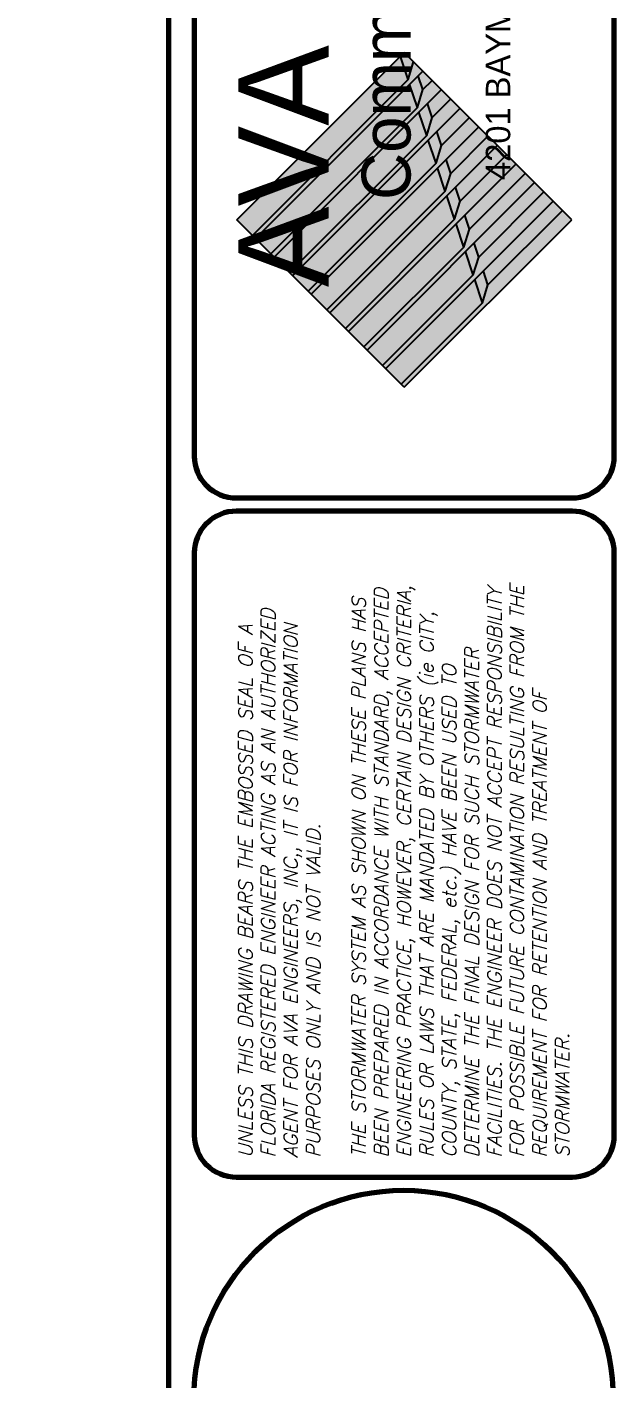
# Paper-space layout 'ESC' of a CAD drawing. Header units: feet, sheet in inches. Extents: x -1.2 to 33.8, y 0.1 to 22.9.
# Drawn here: x 31.01 to 33.78, y 10.28 to 16.66 of the extents above; entities that cross this region are included whole.
import ezdxf
from ezdxf.enums import TextEntityAlignment as Align

# ---------------------------------------------------------------- set-up
doc = ezdxf.new("R2010")
doc.units = ezdxf.units.FT
doc.header["$MEASUREMENT"] = 0
doc.layers.add('Border', color=118, linetype='Continuous', lineweight=70)
doc.layers.add('TBLK', color=7, linetype='Continuous')
doc.styles.add('AVA LOGO', font='')
doc.styles.add('L30', font='simplex.shx', dxfattribs={"oblique": 15, "height": 6})
doc.styles.get('AVA LOGO').set_extended_font_data('Agency FB')

# ---------------------------------------------------------------- blocks, each defined once
blk = doc.blocks.new('A$Ca8f96253')
h = blk.add_hatch(color=9)
h.paths.add_polyline_path([(34.2851, 3.8691), (34.3109, 3.9534), (34.289, 4.0192), (34.2485, 3.9788)])
h.paths.add_polyline_path([(34.2451, 4.1509), (34.2046, 4.1105), (34.2412, 4.0007), (34.267, 4.0851)])
h.paths.add_polyline_path([(34.2012, 4.2826), (34.1608, 4.2421), (34.1973, 4.1324), (34.2231, 4.2168)])
h.paths.add_polyline_path([(34.1793, 4.3484), (34.1573, 4.4143), (34.1169, 4.3738), (34.1534, 4.2641)])
h.paths.add_polyline_path([(34.1134, 4.5459), (34.073, 4.5055), (34.1095, 4.3958), (34.1354, 4.4801)])
h.paths.add_polyline_path([(34.0657, 4.5274), (34.0915, 4.6118), (34.0695, 4.6776), (34.0291, 4.6372)])
h.paths.add_polyline_path([(34.0256, 4.8093), (33.9852, 4.7689), (34.0218, 4.6591), (34.0476, 4.7435)])
h.paths.add_polyline_path([(34.0037, 4.8751), (33.9817, 4.941), (33.9413, 4.9005), (33.9779, 4.7908)])
h.paths.add_polyline_path([(33.9598, 5.0068), (33.9159, 5.0507), (33.8974, 5.0322), (33.934, 4.9225)])
h = blk.add_hatch(color=8)
h.paths.add_polyline_path([(34.6621, 4.3045), (34.6182, 4.3484), (34.289, 4.0192), (34.3109, 3.9534)])
h.paths.add_polyline_path([(34.2451, 4.1509), (34.267, 4.0851), (34.5743, 4.3923), (34.5304, 4.4362)])
h.paths.add_polyline_path([(34.4865, 4.4801), (34.4426, 4.524), (34.2012, 4.2826), (34.2231, 4.2168)])
h.paths.add_polyline_path([(34.3987, 4.5679), (34.3548, 4.6118), (34.1573, 4.4143), (34.1793, 4.3484)])
h.paths.add_polyline_path([(34.3109, 4.6557), (34.267, 4.6996), (34.1134, 4.5459), (34.1354, 4.4801)])
h.paths.add_polyline_path([(34.2231, 4.7435), (34.1793, 4.7874), (34.0695, 4.6776), (34.0915, 4.6118)])
h.paths.add_polyline_path([(34.1354, 4.8312), (34.0915, 4.8751), (34.0256, 4.8093), (34.0476, 4.7435)])
h.paths.add_polyline_path([(34.0037, 4.9629), (33.9817, 4.941), (34.0037, 4.8751), (34.0476, 4.919)])
h.paths.add_polyline_path([(33.8281, 3.5584), (33.9013, 3.4852), (34.2851, 3.8691), (34.2485, 3.9788)])
h.paths.add_polyline_path([(33.7403, 3.6462), (33.8135, 3.573), (34.2412, 4.0007), (34.2046, 4.1105)])
h.paths.add_polyline_path([(34.1973, 4.1324), (34.1608, 4.2421), (33.6525, 3.7339), (33.7257, 3.6608)])
h.paths.add_polyline_path([(34.1534, 4.2641), (34.1169, 4.3738), (33.5648, 3.8217), (33.6379, 3.7486)])
h.paths.add_polyline_path([(34.1095, 4.3958), (34.073, 4.5055), (33.477, 3.9095), (33.5501, 3.8364)])
h.paths.add_polyline_path([(33.3892, 3.9973), (33.4623, 3.9241), (34.0657, 4.5274), (34.0291, 4.6372)])
h.paths.add_polyline_path([(33.3014, 4.0851), (33.3746, 4.0119), (34.0218, 4.6591), (33.9852, 4.7689)])
h.paths.add_polyline_path([(33.9779, 4.7908), (33.9413, 4.9005), (33.2136, 4.1729), (33.2868, 4.0997)])
h.paths.add_polyline_path([(33.1258, 4.2606), (33.199, 4.1875), (33.934, 4.9225), (33.8974, 5.0322)])
h = blk.add_hatch(color=255)
h.paths.add_polyline_path([(34.3109, 3.9534), (34.2851, 3.8691), (33.9013, 3.4852), (33.9159, 3.4706), (34.706, 4.2606), (34.6621, 4.3045)])
h.paths.add_polyline_path([(34.6182, 4.3484), (34.5743, 4.3923), (34.267, 4.0851), (34.2412, 4.0007), (33.8135, 3.573), (33.8281, 3.5584)])
h.paths.add_polyline_path([(34.1973, 4.1324), (33.7257, 3.6608), (33.7403, 3.6462), (34.5304, 4.4362), (34.4865, 4.4801), (34.2231, 4.2168)])
h.paths.add_polyline_path([(34.1793, 4.3484), (34.1534, 4.2641), (33.6379, 3.7486), (33.6525, 3.7339), (34.4426, 4.524), (34.3987, 4.5679)])
h.paths.add_polyline_path([(34.1095, 4.3958), (33.5501, 3.8364), (33.5648, 3.8217), (34.3548, 4.6118), (34.3109, 4.6557), (34.1354, 4.4801)])
h.paths.add_polyline_path([(34.0657, 4.5274), (33.4623, 3.9241), (33.477, 3.9095), (34.267, 4.6996), (34.2231, 4.7435), (34.0915, 4.6118)])
h.paths.add_polyline_path([(34.0476, 4.7435), (34.0218, 4.6591), (33.3746, 4.0119), (33.3892, 3.9973), (34.1793, 4.7874), (34.1354, 4.8312)])
h.paths.add_polyline_path([(34.0915, 4.8751), (34.0476, 4.919), (34.0037, 4.8751), (33.9779, 4.7908), (33.2868, 4.0997), (33.3014, 4.0851)])
h.paths.add_polyline_path([(33.934, 4.9225), (33.199, 4.1875), (33.2136, 4.1729), (34.0037, 4.9629), (33.9598, 5.0068)])
for p, q in [((33.1258, 4.2606), (33.9159, 5.0507)), ((34.706, 4.2606), (33.9159, 5.0507)), ((33.934, 4.9225), (33.8974, 5.0322)), ((33.2136, 4.1729), (34.0037, 4.9629)), ((34.0037, 4.8751), (33.9817, 4.941)), ((33.3014, 4.0851), (34.0915, 4.8751)), ((33.9779, 4.7908), (33.9413, 4.9005)), ((33.3892, 3.9973), (34.1793, 4.7874)), ((34.0476, 4.7435), (34.0256, 4.8093)), ((34.0218, 4.6591), (33.9852, 4.7689)), ((33.477, 3.9095), (34.267, 4.6996)), ((34.0915, 4.6118), (34.0695, 4.6776)), ((33.5648, 3.8217), (34.3548, 4.6118)), ((34.0657, 4.5274), (34.0291, 4.6372)), ((34.1354, 4.4801), (34.1134, 4.5459)), ((33.6525, 3.7339), (34.4426, 4.524)), ((34.1095, 4.3958), (34.073, 4.5055)), ((33.7403, 3.6462), (34.5304, 4.4362)), ((34.1793, 4.3484), (34.1573, 4.4143)), ((33.8281, 3.5584), (34.6182, 4.3484)), ((34.1534, 4.2641), (34.1169, 4.3738)), ((34.2231, 4.2168), (34.2012, 4.2826)), ((33.9159, 3.4706), (33.1258, 4.2606)), ((33.9159, 3.4706), (34.706, 4.2606)), ((34.1973, 4.1324), (34.1608, 4.2421)), ((34.267, 4.0851), (34.2451, 4.1509)), ((34.2412, 4.0007), (34.2046, 4.1105)), ((34.2851, 3.8691), (34.2485, 3.9788)), ((34.3109, 3.9534), (34.289, 4.0192))]:
    blk.add_line(p, q)
for points in [[(33.199, 4.1875), (33.934, 4.9225), (33.9598, 5.0068)], [(33.2868, 4.0997), (33.9779, 4.7908), (34.0037, 4.8751), (34.0476, 4.919)], [(33.3746, 4.0119), (34.0218, 4.6591), (34.0476, 4.7435), (34.1354, 4.8312)], [(33.4623, 3.9241), (34.0657, 4.5274), (34.0915, 4.6118), (34.2231, 4.7435)], [(33.5501, 3.8364), (34.1095, 4.3958), (34.1354, 4.4801), (34.3109, 4.6557)], [(33.6379, 3.7486), (34.1534, 4.2641), (34.1793, 4.3484), (34.3987, 4.5679)], [(33.7257, 3.6608), (34.1973, 4.1324), (34.2231, 4.2168), (34.4865, 4.4801)], [(33.8135, 3.573), (34.2412, 4.0007), (34.267, 4.0851), (34.5743, 4.3923)], [(33.9013, 3.4852), (34.2851, 3.8691), (34.3109, 3.9534), (34.6621, 4.3045)]]:
    blk.add_lwpolyline(points)
at = {"layer": 'Border'}
for points in [[(32.8026, 11.2123), (32.8026, -11.2123, -0.414214), (32.6047, -11.4103), (1.4979, -11.4103, -0.414214), (1.3, -11.2123), (1.3, 11.2123, -0.414214), (1.4979, 11.4103), (32.6047, 11.4103, -0.414214)], [(32.9263, 9.2142, -0.414214), (33.1242, 9.4121), (34.7076, 9.4121, -0.414214), (34.9055, 9.2142), (34.9055, 3.1445, -0.414214), (34.7076, 2.9466), (33.1242, 2.9466, -0.414214), (32.9263, 3.1445)], [(33.1242, -0.2588, -0.414214), (32.9263, -0.0608), (32.9263, 2.6893, -0.414214), (33.1242, 2.8872), (34.7076, 2.8872, -0.414214), (34.9055, 2.6893), (34.9055, -0.0608, -0.414214), (34.7076, -0.2588)]]:
    blk.add_lwpolyline(points, format="xyb", close=True, dxfattribs=at)
blk.add_circle((33.9126, -1.3093), 0.9896, dxfattribs=at)
at = {"style": 'AVA LOGO'}
for s, height, p in [('AVA ENGINEERS, INC.', 0.4268, (33.5591, 7.0036)), ('Commercial   |   Residential   |   Marine', 0.230472, (33.9454, 7.0036)), ('4201 BAYMEADOWS RD, SUITE 3   |   JACKSONVILLE, FLORIDA 32217', 0.115236, (34.416, 7.0036))]:
    blk.add_text(s, height=height, rotation=90, dxfattribs=at).set_placement(p, align=Align.CENTER)
at = {"insert": (33.1341, -0.1653), "char_height": 0.065, "attachment_point": 1, "rotation": 90, "line_spacing_factor": 0.985714, "style": 'L30'}
blk.add_mtext_dynamic_manual_height_columns('UNLESS THIS DRAWING BEARS THE EMBOSSED SEAL OF A FLORIDA REGISTERED ENGINEER ACTING AS AN AUTHORIZED AGENT FOR AVA ENGINEERS, INC,, IT IS FOR INFORMATION PURPOSES ONLY AND IS NOT VALID.\\P\\PTHE STORMWATER SYSTEM AS SHOWN ON THESE PLANS HAS BEEN PREPARED IN ACCORDANCE WITH STANDARD, ACCEPTED ENGINEERING PRACTICE, HOWEVER, CERTAIN DESIGN CRITERIA, RULES OR LAWS THAT ARE MANDATED BY OTHERS (ie CITY, COUNTY, STATE, FEDERAL, etc.) HAVE BEEN USED TO DETERMINE THE FINAL DESIGN FOR SUCH STORMWATER FACILITIES. THE ENGINEER DOES NOT ACCEPT RESPONSIBILITY FOR POSSIBLE FUTURE CONTAMINATION RESULTING FROM THE REQUIREMENT FOR RETENTION AND TREATMENT OF STORMWATER.', width=2.973664, gutter_width=30, heights=[210.5306], dxfattribs=at)

psp = doc.layouts.new('ESC')

# ---------------------------------------------------------------- block references
at = {"layer": 'TBLK'}
psp.add_blockref('A$Ca8f96253', (-1.1245, 11.4887), dxfattribs=at)

doc.saveas('drawing.dxf')
